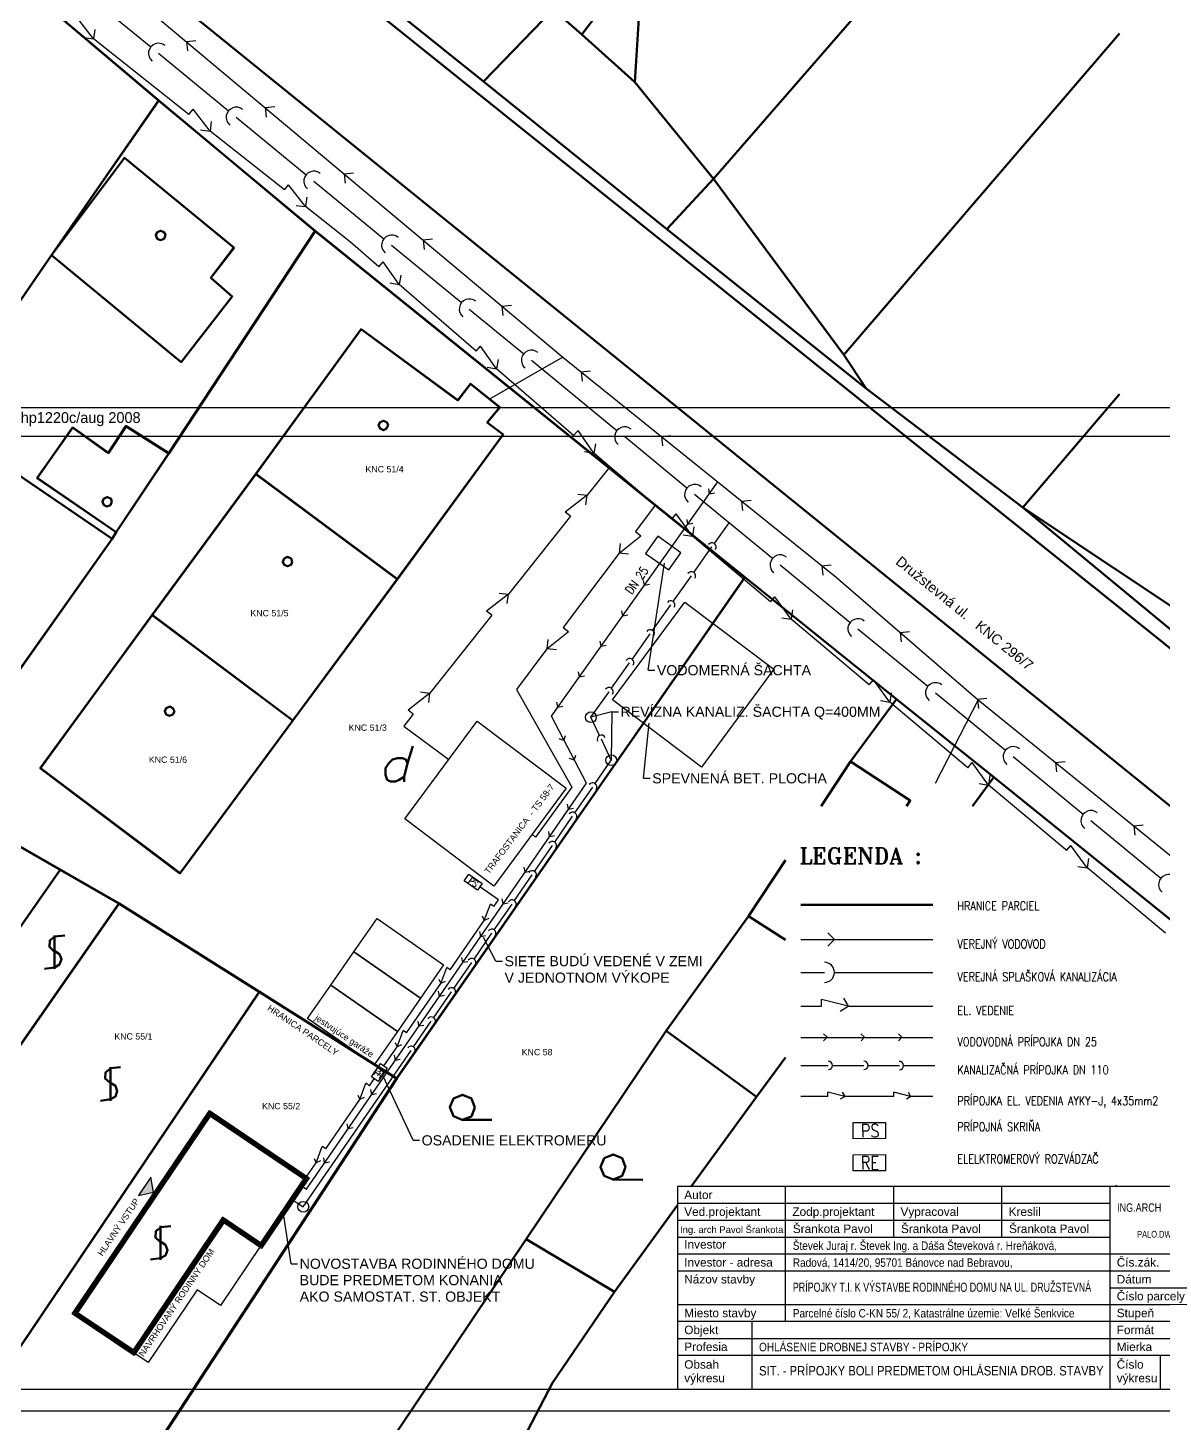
# Model space of a CAD drawing. Header units: millimetres. Extents: x 462666 to 1244237, y 2328025 to 3795663.
# Drawn here: x 612091 to 696087, y 3314679 to 3417949 of the extents above; entities that cross this region are included whole.
import ezdxf
from ezdxf.enums import TextEntityAlignment as Align
from ezdxf.lldxf.tags import DXFTag

# ---------------------------------------------------------------- set-up
doc = ezdxf.new("R2010")
doc.units = ezdxf.units.MM
for name, color, linetype in [('LEGENDA', 3, 'Continuous'), ('MUR-POH', 64, 'Continuous'), ('MUR_POH', 64, 'Continuous'), ('MUR_REZ', 3, 'Continuous'), ('POP', 7, 'Continuous'), ('RAM_100', 160, 'Continuous'), ('ROZPISKA100', 7, 'Continuous'), ('SO10-PRIPOJKA-VODOVOD', 5, 'Continuous'), ('SO11-PRIPOJKA-SPLASK-KANAL', 25, 'Continuous'), ('SO12-PRIPOJKA-PLYN', 11, 'Continuous'), ('SO13-PRIPOJKA-ELEKTRO-NN', 20, 'Continuous'), ('TXT_50_MIESTN', 7, 'Continuous')]:
    doc.layers.add(name, color=color, linetype=linetype)
doc.layers.add('P', color=250, linetype='Continuous', lineweight=100)
doc.styles.add('ARIAL', font='arial.ttf', dxfattribs={"height": 250})
doc.styles.add('ROMANS', font='arial.ttf', dxfattribs={"width": 0.85})
doc.styles.add('ROMANT', font='romant', dxfattribs={"height": 3})
doc.styles.add('TAB', font='SIMPLEX', dxfattribs={"width": 0.8})
tags = doc.linetypes.add('DASHED', pattern=[0.75, 0.5, -0.25]).pattern_tags.tags
tags[6:7] = [DXFTag(74, 4), DXFTag(75, 0), DXFTag(340, '0'), DXFTag(46, 1.0), DXFTag(50, 0.0), DXFTag(44, 0.0), DXFTag(45, 0.0)]
tags[4:5] = [DXFTag(74, 4), DXFTag(75, 0), DXFTag(340, '0'), DXFTag(46, 1.0), DXFTag(50, 0.0), DXFTag(44, 0.0), DXFTag(45, 0.0)]

# ---------------------------------------------------------------- blocks, each defined once
blk = doc.blocks.new('Z_RAM_A_3_hp 1220')
at = {"layer": 'POP', "linetype": 'Continuous'}
blk.add_lwpolyline([(-288.5, -408), (-6.5, -408), (-6.5, -13), (-288.5, -13)], close=True, dxfattribs=at)
at = {"layer": 'RAM_100', "linetype": 'Continuous'}
for p, q in [((-147.5, 0), (-151.4, -5.38)), ((-147.5, -13), (-147.5, 0)), ((-147.5, 0), (-143.6, -5.38))]:
    blk.add_line(p, q, dxfattribs=at)
for points in [[(-297, -420), (0, -420), (0, 0), (-297, 0)], [(-288.5, -13), (-288.5, -408), (-6.5, -408), (-6.5, -13)]]:
    blk.add_lwpolyline(points, close=True, dxfattribs=at)
blk.add_text('rkmk 1:1 A3  hp1220c/aug 2008', height=3.2, rotation=90, dxfattribs=at).set_placement((-292.52, -406.58))

msp = doc.modelspace()

# ---------------------------------------------------------------- hatches: boundary and pattern name
at = {"layer": 'MUR-POH'}
msp.add_hatch(color=252, dxfattribs=at).paths.add_polyline_path([(621384, 3331765.4), (621188.9, 3332883.7), (620274.1, 3331527.4)])

# ---------------------------------------------------------------- linework, layer by layer
at = {"layer": 'MUR-POH', "linetype": 'DASHED', "ltscale": 0.01}
for p, q in [((657990.9, 3370408.7), (659192.3, 3378337.6)), ((655297.1, 3367334.2), (655257.3, 3363748.3)), ((657647.3, 3362406.3), (658058.1, 3366495)), ((646717.4, 3348874.3), (645792.3, 3350630.9)), ((640585.2, 3335609.8), (638337.8, 3340452.3)), ((631557.5, 3326474.3), (630978.5, 3330329.3))]:
    msp.add_line(p, q, dxfattribs=at)
at = {"layer": 'MUR-POH', "linetype": 'DASHED', "ltscale": 0.01, "flags": 128}
for points in [[(657990.9, 3370408.7), (658482.4, 3370408.7)], [(655297.1, 3367334.2), (653748.3, 3366924.3)], [(655297.1, 3367334.2), (655788.6, 3367334.2)], [(657647.3, 3362406.3), (658138.8, 3362406.3)], [(646717.4, 3348874.3), (647208.9, 3348874.3)], [(640585.2, 3335609.8), (641076.7, 3335609.8)], [(631557.5, 3326474.3), (632049, 3326474.3)]]:
    msp.add_lwpolyline(points, dxfattribs=at)
at = {"layer": 'MUR-POH', "color": 252, "flags": 128}
msp.add_lwpolyline([(621188.9, 3332883.7), (620274.1, 3331527.4), (621384, 3331765.4)], close=True, dxfattribs=at)
at = {"layer": 'MUR-POH', "color": 252}
msp.add_lwpolyline([(629332.2, 3327821.1), (626340.5, 3323385.7), (624614.8, 3324549.8), (620983.9, 3319166.8), (619919.3, 3319884.8), (626541.9, 3329703.2)], close=True, dxfattribs=at)
at = {"layer": 'MUR_REZ', "flags": 128}
msp.add_lwpolyline([(658694.3, 3380325.7), (657785, 3379045.8), (659503.7, 3377824.8), (660413, 3379104.7)], close=True, dxfattribs=at)
at = {"layer": 'MUR_REZ'}
for points in [[(632896.9, 3332836), (629372.9, 3327611.6), (626582.6, 3329493.7), (619960, 3319675.3), (615373.7, 3322768.9), (625520.2, 3337811.7)], [(632792.1, 3332815.7), (629352.6, 3327716.3), (626562.3, 3329598.4), (619939.7, 3319780.1), (615478.4, 3322789.2), (625540.5, 3337706.9)], [(632687.4, 3332795.3), (629332.2, 3327821.1), (626541.9, 3329703.2), (619919.3, 3319884.8), (615583.2, 3322809.6), (625560.9, 3337602.2)], [(632582.6, 3332774.9), (629311.9, 3327925.8), (626521.5, 3329807.9), (619899, 3319989.6), (615687.9, 3322829.9), (625581.3, 3337497.4)], [(632477.9, 3332754.6), (629291.5, 3328030.6), (626501.2, 3329912.7), (619878.6, 3320094.3), (615792.7, 3322850.3), (625601.6, 3337392.7)]]:
    msp.add_lwpolyline(points, close=True, dxfattribs=at)
at = {"layer": 'P', "color": 2, "linetype": 'Continuous'}
for p, q in [((621768.5, 3412569.6), (595516.7, 3434799.4)), ((595516.7, 3434799.4), (621768.5, 3412569.6)), ((613846.4, 3401123.8), (621768.5, 3412569.6)), ((621768.5, 3412569.6), (613846.4, 3401123.8)), ((621768.5, 3412569.6), (633336.1, 3402906.2)), ((632626, 3403499.4), (621768.5, 3412569.6)), ((613846.4, 3401123.8), (619249.4, 3408340.2)), ((619249.4, 3408340.2), (613846.4, 3401123.8)), ((619249.4, 3408340.2), (627349, 3401673.9)), ((627349, 3401673.9), (619249.4, 3408340.2)), ((622521, 3386454.8), (633336.1, 3402906.2)), ((633336.1, 3402906.2), (622521, 3386454.8)), ((665146.7, 3377280.9), (633336.1, 3402906.2)), ((633336.1, 3402906.2), (665146.7, 3377280.9)), ((605420.9, 3388920.9), (613846.4, 3401123.8)), ((613846.4, 3401123.8), (605420.9, 3388920.9)), ((623421.9, 3393210.1), (613846.4, 3401123.8)), ((613846.4, 3401123.8), (623421.9, 3393210.1)), ((627349, 3401673.9), (625635.2, 3399440.9)), ((625635.2, 3399440.9), (627349, 3401673.9)), ((625635.2, 3399440.9), (627203.1, 3398063.5)), ((627203.1, 3398063.5), (625635.2, 3399440.9)), ((627203.1, 3398063.5), (623421.9, 3393210.1)), ((623421.9, 3393210.1), (627203.1, 3398063.5)), ((628958.6, 3384925.8), (636747.8, 3395650)), ((636747.8, 3395650), (628958.6, 3384925.8)), ((636747.8, 3395650), (643890.6, 3390358.5)), ((643890.6, 3390358.5), (636747.8, 3395650)), ((643890.6, 3390358.5), (644840.8, 3391613.5)), ((644840.8, 3391613.5), (643890.6, 3390358.5)), ((644840.8, 3391613.5), (647018, 3389844.4)), ((647018, 3389844.4), (644840.8, 3391613.5)), ((647018, 3389844.4), (646068.5, 3388737.5)), ((646068.5, 3388737.5), (647018, 3389844.4)), ((618325.7, 3380121.9), (605420.9, 3388920.9)), ((605420.9, 3388920.9), (618325.7, 3380121.9)), ((612771.9, 3384628.5), (615400, 3388375.9)), ((615400, 3388375.9), (612771.9, 3384628.5)), ((615400, 3388375.9), (618039.6, 3386475.1)), ((618039.6, 3386475.1), (615400, 3388375.9)), ((618039.6, 3386475.1), (619344.9, 3388469.2)), ((619344.9, 3388469.2), (618039.6, 3386475.1)), ((619344.9, 3388469.2), (622521, 3386454.8)), ((622521, 3386454.8), (619344.9, 3388469.2)), ((646068.5, 3388737.5), (647268.2, 3387843.2)), ((647268.2, 3387843.2), (646068.5, 3388737.5)), ((647268.2, 3387843.2), (639405, 3377137.8)), ((639405, 3377137.8), (647268.2, 3387843.2)), ((618624.3, 3380620.5), (622521, 3386454.8)), ((622521, 3386454.8), (618624.3, 3380620.5)), ((618624.3, 3380620.5), (612771.9, 3384628.5)), ((612771.9, 3384628.5), (618624.3, 3380620.5)), ((621281.7, 3374478.9), (628958.6, 3384925.8)), ((628958.6, 3384925.8), (621281.7, 3374478.9)), ((628958.6, 3384925.8), (639405, 3377137.8)), ((639405, 3377137.8), (628958.6, 3384925.8)), ((628958.6, 3384925.8), (639405.1, 3377137.8)), ((639405.1, 3377137.8), (628958.6, 3384925.8)), ((607367, 3364671.2), (618325.7, 3380121.9)), ((618325.7, 3380121.9), (607367, 3364671.2)), ((618325.7, 3380121.9), (618624.3, 3380620.5)), ((618624.3, 3380620.5), (618325.7, 3380121.9)), ((639405, 3377137.8), (631691.1, 3366691.1)), ((631691.1, 3366691.1), (639405, 3377137.8)), ((639367.8, 3340174.7), (665146.7, 3377280.9)), ((665146.7, 3377280.9), (639367.8, 3340174.7)), ((639367.9, 3340174.6), (665146.7, 3377280.9)), ((665146.7, 3377280.9), (639367.9, 3340174.6)), ((612989.7, 3363145.8), (621281.7, 3374478.9)), ((621281.7, 3374478.9), (612989.7, 3363145.8)), ((621281.7, 3374478.9), (631691.1, 3366691.1)), ((631691.1, 3366691.1), (621281.7, 3374478.9)), ((621281.8, 3374478.8), (631691.2, 3366691)), ((631691.2, 3366691), (621281.8, 3374478.8)), ((631691.1, 3366691.1), (623325.1, 3355358.4)), ((623325.1, 3355358.4), (631691.1, 3366691.1)), ((612989.7, 3363145.8), (623325.1, 3355358.4)), ((611389.8, 3357412.2), (618815, 3353137.9)), ((618815, 3353137.9), (611389.8, 3357412.2)), ((614465.3, 3355641.8), (603586.7, 3340048.9)), ((607687.3, 3337188), (618815, 3353137.9)), ((618815, 3353137.9), (607687.3, 3337188)), ((629211.5, 3346591), (618815, 3353137.9)), ((609971.4, 3318066.4), (629211.5, 3346591)), ((629211.5, 3346591), (609971.4, 3318066.4))]:
    msp.add_line(p, q, dxfattribs=at)
at = {"layer": 'P', "color": 252, "linetype": 'Continuous'}
for points in [[(739826.7, 3317582.2), (716863.6, 3335615), (683567.2, 3362478), (676351.2, 3368258.6), (665147.3, 3377294), (633334.7, 3402922.5), (621761.1, 3412573.6), (595517.8, 3434791.9), (586967.4, 3441936.6), (570371.4, 3456745.1), (553831.2, 3471534.7)], [(579625.9, 3471428.4), (585578, 3466062.5), (594348.5, 3458153.8), (612150.6, 3442465.6), (622034.7, 3433807.8), (631121.1, 3425786.2), (645812.6, 3413981.9), (659372.3, 3403057.1), (674119.6, 3391252.6), (685715.4, 3382457.6), (698161.1, 3372170.1)], [(622034.7, 3433807.8), (612150.6, 3442465.6), (594348.5, 3458153.8), (597360.8, 3462012.5), (607009.6, 3454974.9), (617291.2, 3447934.7), (626620.6, 3440154), (635576.8, 3432132.9), (646353.6, 3423341.2), (650952.7, 3419320.8), (653066.6, 3417451), (656997.7, 3413935.8), (662830.8, 3406783.7), (672454.9, 3393753.4), (674119.6, 3391252.6), (659372.3, 3403057.1), (645812.6, 3413981.9), (631121.1, 3425786.2), (622034.7, 3433807.8)], [(646353.6, 3423341.2), (658719.8, 3438905), (661096.3, 3442021.9), (666641.8, 3437364.8), (656976.8, 3426926.6), (657595.2, 3423425.1), (653066.6, 3417451), (650952.7, 3419320.8), (646353.6, 3423341.2)], [(656997.7, 3413935.8), (657595.2, 3423425.1), (656976.8, 3426926.6), (666641.8, 3437364.8), (668268.7, 3439237.9), (680651.9, 3427312.9), (662830.8, 3406783.7), (656997.7, 3413935.8)], [(585385.7, 3374254.1), (578220.4, 3378787.5), (565152.3, 3387086.2), (580605.1, 3410993.7), (595517.8, 3434791.9), (621761.1, 3412573.6), (613841.3, 3401123.1), (605434.6, 3388911.5), (594872.6, 3373098.3), (592551.5, 3369850.9), (585385.7, 3374254.1)], [(662830.8, 3406783.7), (680651.9, 3427312.9), (686486.3, 3434044.7), (690603.5, 3430528.8), (692853.9, 3428582.2)], [(657595.2, 3423425.1), (656997.7, 3413935.8), (653066.6, 3417451), (657595.2, 3423425.1)], [(692853.9, 3417525.3), (672454.9, 3393753.4), (662830.8, 3406783.7)], [(672454.9, 3393753.4), (692853.9, 3417525.3)], [(605434.6, 3388911.5), (613841.3, 3401123.1), (621761.1, 3412573.6), (633334.7, 3402922.5), (622528.2, 3386477.5), (619354, 3388482), (618043, 3386496), (615426.5, 3388367.9), (612787, 3384637.9), (618632.9, 3380612.4), (618333.2, 3380129.7), (605434.6, 3388911.5)], [(613841.3, 3401123.1), (623430.7, 3393211), (627210.2, 3398071.6), (625634, 3399455.3), (627336.8, 3401700.2), (619249.7, 3408340.6), (613841.3, 3401123.1)], [(619249.7, 3408340.6), (627336.8, 3401700.2), (625634, 3399455.3), (627210.2, 3398071.6), (623430.7, 3393211), (613841.3, 3401123.1), (619249.7, 3408340.6)], [(639385.4, 3340196.3), (629231.4, 3346603.2), (618836.1, 3353141.4), (611409.2, 3357415.3), (605116.1, 3361312.4), (607381.9, 3364671.7), (618333.2, 3380129.7), (618632.9, 3380612.4), (622528.2, 3386477.5), (633334.7, 3402922.5), (665147.3, 3377294), (639385.4, 3340196.3)], [(622259.7, 3402595.9), (622167.6, 3402838.2), (621907.4, 3402932.3), (621665.1, 3402840.3), (621552.5, 3402598.8), (621663, 3402337.8), (621904.6, 3402243.7), (622165.5, 3402335.7), (622259.7, 3402595.9)], [(631696.5, 3366693.2), (639426, 3377158), (647268.3, 3387864.4), (646080.8, 3388744), (647016, 3389875.4), (644845.7, 3391615.2), (643891.4, 3390390.8), (636747.8, 3395650), (628961.4, 3384943.4), (621287.7, 3374497), (613014.8, 3363159.6), (623349.2, 3355374.7), (631696.5, 3366693.2)], [(628961.4, 3384943.4), (636747.8, 3395650), (643891.4, 3390390.8), (644845.7, 3391615.2), (647016, 3389875.4), (646080.8, 3388744), (647268.3, 3387864.4), (639426, 3377158), (628961.4, 3384943.4)], [(692853.9, 3390839), (685715.4, 3382457.6), (674119.6, 3391252.6), (672454.9, 3393753.4)], [(706127.9, 3381372.6), (699282.9, 3373412.4), (685715.4, 3382457.6), (692853.9, 3390839)], [(618333.2, 3380129.7), (607381.9, 3364671.7), (594872.6, 3373098.3), (605434.6, 3388911.5), (618333.2, 3380129.7)], [(612787, 3384637.9), (615426.5, 3388367.9), (618043, 3386496), (619354, 3388482), (622528.2, 3386477.5), (618632.9, 3380612.4), (612787, 3384637.9)], [(638747.1, 3388532.3), (638636.4, 3388774.7), (638394.9, 3388868.8), (638152.5, 3388776.7), (638039.9, 3388535.2), (638150.5, 3388292.8), (638392, 3388180.2), (638634.4, 3388290.8), (638747.1, 3388532.3)], [(639426, 3377158), (631696.5, 3366693.2), (621287.7, 3374497), (628961.4, 3384943.4), (639426, 3377158)], [(618307.3, 3382884.3), (618215.2, 3383126.6), (617955.1, 3383220.7), (617712.7, 3383128.7), (617600.1, 3382887.2), (617710.7, 3382626.2), (617952.2, 3382532.1), (618213.2, 3382624.1), (618307.3, 3382884.3)], [(716591.3, 3359866.6), (727546.1, 3349064.1), (729157.5, 3347196.4), (715080.2, 3358979.5), (707420.2, 3365394.7), (698161.1, 3372170.1), (685715.4, 3382457.6), (699282.9, 3373412.4), (709065.2, 3367137.4), (716591.3, 3359866.6)], [(631651.8, 3378437), (631559.8, 3378679.4), (631299.7, 3378792.1), (631057.3, 3378681.4), (630944.6, 3378440), (631055.3, 3378197.6), (631296.8, 3378103.5), (631557.8, 3378195.5), (631651.8, 3378437)], [(668150.9, 3356354.5), (665416.1, 3352204.9), (659313.9, 3343724.8), (648958.3, 3328282.9), (632928.5, 3304377.7), (621236.6, 3312410.1), (639385.4, 3340196.3), (665147.3, 3377294), (676351.2, 3368258.6), (672963.7, 3363657)], [(631696.5, 3366693.2), (623349.2, 3355374.7), (613014.8, 3363159.6), (621287.7, 3374497), (631696.5, 3366693.2)], [(622933.3, 3367362.1), (622822.7, 3367604.5), (622581.2, 3367717.1), (622320.2, 3367606.5), (622226.1, 3367365), (622318.2, 3367122.7), (622578.4, 3367028.5), (622820.7, 3367120.6), (622933.3, 3367362.1)], [(670785.8, 3360352.5), (672963.7, 3363657), (676351.2, 3368258.6), (683567.2, 3362478), (681987.1, 3360352.5)], [(640179.3, 3363530.7), (640575.2, 3364776)], [(639931.7, 3362154.5), (639933.2, 3362526.7), (640179.3, 3363530.7), (640050.1, 3363791.8), (639808.6, 3363904.5), (639436.4, 3363906), (639063.7, 3363795.9), (638802.1, 3363536.4), (638540, 3363165.2), (638537.9, 3362662.7), (638685.3, 3362289.9), (638926.7, 3362158.6), (639298.9, 3362157.1), (639560, 3362286.3), (639933.2, 3362526.7)], [(672963.7, 3363657), (670785.8, 3360352.5)], [(681987.1, 3360352.5), (683567.2, 3362478), (716863.6, 3335615), (703656.2, 3320389.4)], [(607715.3, 3337200.2), (601999.7, 3341225.1), (608778.5, 3351303.1), (607776.5, 3352051.7), (611409.2, 3357415.3), (618836.1, 3353141.4), (607715.3, 3337200.2)], [(659313.9, 3343724.8), (665416.1, 3352204.9), (668150.9, 3356354.5)], [(610000.1, 3318077), (599363.9, 3324876.7), (607715.3, 3337200.2), (618836.1, 3353141.4), (629231.4, 3346603.2), (610000.1, 3318077)], [(669287, 3353029.3), (679052.4, 3353029.3)], [(614080.1, 3350685.7), (613706.7, 3350408.1), (613686.1, 3349924.2), (614019.8, 3349606.5)], [(614051.7, 3348303.6), (614061.9, 3350778.8)], [(614824.9, 3350775.7), (614061.6, 3350704.4)], [(614052.1, 3348396.6), (614425.2, 3348618.4), (614575.7, 3349008.6), (614428.3, 3349381.5), (614075.7, 3349606.2)], [(613325.9, 3348306.6), (614052.1, 3348396.6)], [(639385.4, 3340196.3), (621236.6, 3312410.1), (610488, 3296467.4), (600205.4, 3303265.6), (610000.1, 3318077), (629231.4, 3346603.2), (639385.4, 3340196.3)], [(660156.2, 3330803.7), (655493.3, 3324384.8), (648958.3, 3328282.9), (659313.9, 3343724.8)], [(659313.9, 3343724.8), (665993.8, 3338839.7), (661171.9, 3332201.9)], [(668150.9, 3341741.2), (665993.8, 3338839.7), (659313.9, 3343724.8)], [(618208.8, 3340935), (617835.4, 3340638.8), (617814.9, 3340173.6), (618167.2, 3339855.7)], [(618198.9, 3338534.2), (618209.2, 3341028.1)], [(618953.7, 3341025), (618208.9, 3340953.6)], [(661171.9, 3332201.9), (665993.8, 3338839.7), (668150.9, 3341741.2)], [(618199.4, 3338645.9), (618572.5, 3338849), (618704.3, 3339239.3), (618575.7, 3339630.7), (618204.4, 3339855.6)], [(645164.6, 3338050.8), (644906.7, 3338703.3), (644237.9, 3338985.2), (643585.4, 3338708.7), (643322.1, 3338058.4), (643579.9, 3337387.3), (644230.2, 3337124.1), (644901.3, 3337381.9), (645164.6, 3338050.8)], [(617454.5, 3338537.3), (618199.4, 3338645.9)], [(644230.2, 3337124.1), (646426.3, 3337115.1)], [(656313.1, 3333612.6), (656073.9, 3334283.6), (655405, 3334565.5), (654733.9, 3334289.1), (654470.6, 3333620.2), (654728.5, 3332986.4), (655397.4, 3332704.4), (656068.5, 3332980.9), (656313.1, 3333612.6)], [(655397.4, 3332704.4), (657593.4, 3332695.4)], [(692665.1, 3332277.4), (692609.8, 3332201.9)], [(660016.9, 3299319.5), (653289.9, 3304535.7), (646572.3, 3309309.3), (650905.9, 3317666.5), (655493.3, 3324384.8), (660156.2, 3330803.7)], [(621919.8, 3329157.4), (621546.4, 3328879.8), (621525.9, 3328414.6), (621878.2, 3328096.7)], [(621891.3, 3326775.3), (621901.6, 3329269.1)], [(622664.7, 3329266), (621901.2, 3329176.1)], [(621891.8, 3326887), (622264.9, 3327090.1), (622415.4, 3327480.4), (622268.1, 3327871.8), (621915.4, 3328096.6)], [(655493.3, 3324384.8), (650905.9, 3317666.5), (646572.3, 3309309.3), (642537.5, 3301211.4), (641223.9, 3298592.7), (632928.5, 3304377.7), (648958.3, 3328282.9), (655493.3, 3324384.8)], [(621165.5, 3326778.3), (621891.8, 3326887)]]:
    msp.add_lwpolyline(points, dxfattribs=at)
at = {"layer": 'P', "color": 1, "linetype": 'Continuous'}
for points in [[(565183.8, 3471487.9), (590616.7, 3446797.7), (619755.1, 3422576.1), (719142.4, 3342119.6), (782139.1, 3291888.8), (800382.1, 3279325.4), (822801.4, 3264027.7)], [(822843.5, 3274226.5), (807588.6, 3284804.7), (783800.9, 3302248.4), (762131.4, 3318827.2), (728837, 3346192.7), (673558.2, 3390510.5), (630670.9, 3424913.3), (593782.4, 3456276.4), (577783.4, 3471436)], [(645812.6, 3413981.9), (650952.7, 3419320.8)], [(659372.3, 3403057.1), (662830.8, 3406783.7)], [(677100.8, 3360352.5), (677381.2, 3360772.6), (672963.7, 3363657)], [(665416.1, 3352204.9), (668150.9, 3350440.6)]]:
    msp.add_lwpolyline(points, dxfattribs=at)
at = {"layer": 'P', "color": 2, "linetype": 'Continuous', "flags": 128}
msp.add_lwpolyline([(639367.8, 3340174.7), (621186.6, 3312386.1), (610447.9, 3296452.9), (600163.6, 3303240.1), (609971.4, 3318066.4), (629211.5, 3346591), (639367.8, 3340174.7)], dxfattribs=at)
at = {"layer": 'ROZPISKA100', "color": 2}
for p, q in [((660156.2, 3332201.9), (660156.2, 3317201.9)), ((703656.2, 3332201.9), (660156.2, 3332201.9)), ((692156.2, 3332201.9), (692156.2, 3317201.9)), ((660156.2, 3327201.9), (703656.2, 3327201.9)), ((703656.2, 3322201.9), (660156.2, 3322201.9)), ((660156.2, 3317201.9), (703656.2, 3317201.9))]:
    msp.add_line(p, q, dxfattribs=at)
at = {"layer": 'ROZPISKA100'}
for p, q in [((668156.2, 3322201.9), (668156.2, 3332201.9)), ((676156.2, 3328451.9), (676156.2, 3332201.9)), ((684156.2, 3328451.9), (684156.2, 3332201.9)), ((660156.2, 3330951.9), (692156.2, 3330951.9)), ((660156.2, 3329701.9), (692156.2, 3329701.9)), ((660156.2, 3328451.9), (692156.2, 3328451.9)), ((660156.2, 3325951.9), (703656.2, 3325951.9)), ((692156.2, 3324701.9), (703656.2, 3324701.9)), ((660156.2, 3323451.9), (703656.2, 3323451.9)), ((665656.2, 3322201.9), (665656.2, 3317212.8)), ((660156.2, 3320951.9), (703656.2, 3320951.9)), ((660156.2, 3319701.9), (703656.2, 3319701.9)), ((695906.2, 3317201.9), (695906.2, 3319701.9))]:
    msp.add_line(p, q, dxfattribs=at)
at = {"layer": 'SO10-PRIPOJKA-VODOVOD'}
for p, q in [((623815.6, 3416942.8), (624513.7, 3417016.1)), ((623815.6, 3416942.8), (623888.8, 3416244.6)), ((629654, 3412047.1), (630352.1, 3412120.4)), ((629654, 3412047.1), (629727.2, 3411348.9)), ((635492.4, 3407151.3), (636190.6, 3407224.6)), ((635492.4, 3407151.3), (635565.7, 3406453.2)), ((641330.8, 3402255.6), (642029, 3402328.9)), ((641330.8, 3402255.6), (641404.1, 3401557.5)), ((647169.2, 3397359.9), (647867.4, 3397433.2)), ((647169.2, 3397359.9), (647242.5, 3396661.7)), ((653029.5, 3392490.3), (653727.7, 3392563.5)), ((653029.5, 3392490.3), (653102.8, 3391792.1)), ((658963.4, 3387708.4), (659661.6, 3387781.7)), ((658963.4, 3387708.4), (659036.7, 3387010.3)), ((664897.4, 3382926.6), (665595.5, 3382999.9)), ((664897.4, 3382926.6), (664970.6, 3382228.4)), ((670831.3, 3378144.8), (671529.5, 3378218.1)), ((670831.3, 3378144.8), (670904.6, 3377446.6)), ((676631.7, 3373197.2), (677329.8, 3373270.5)), ((676631.7, 3373197.2), (676704.9, 3372499)), ((682347.4, 3368258.8), (683045.6, 3368332)), ((682347.4, 3368258.8), (682420.7, 3367560.6)), ((688133.1, 3363572.3), (688831.3, 3363645.5)), ((688133.1, 3363572.3), (688206.4, 3362874.1)), ((693918.8, 3358885.7), (694616.9, 3358959)), ((693918.8, 3358885.7), (693992, 3358187.6)), ((669287, 3350469.6), (679052.4, 3350469.6)), ((671768.9, 3350469.6), (671272.5, 3350966)), ((671768.9, 3350469.6), (671272.5, 3349973.3))]:
    msp.add_line(p, q, dxfattribs=at)
at = {"layer": 'SO10-PRIPOJKA-VODOVOD', "color": 3}
for p, q in [((662529, 3383470.2), (662462.9, 3383830)), ((662529, 3383470.2), (662888.8, 3383536.3)), ((660925.5, 3381213), (660859.3, 3381572.8)), ((660925.5, 3381213), (661285.3, 3381279.2)), ((657718.4, 3376698.7), (657652.3, 3377058.5)), ((657718.4, 3376698.7), (658078.2, 3376764.9)), ((656114.9, 3374441.6), (656048.8, 3374801.4)), ((656114.9, 3374441.6), (656474.7, 3374507.7)), ((654511.4, 3372184.4), (654445.2, 3372544.2)), ((654511.4, 3372184.4), (654871.2, 3372250.6)), ((652907.8, 3369927.3), (652841.7, 3370287.1)), ((652907.8, 3369927.3), (653267.7, 3369993.4)), ((651304.3, 3367670.1), (651238.2, 3368029.9)), ((651304.3, 3367670.1), (651664.1, 3367736.3)), ((651756.6, 3365214.1), (651407.5, 3365323.6)), ((651756.6, 3365214.1), (651866.1, 3365563.1)), ((652516.7, 3363758.7), (652167.7, 3363868.3)), ((652516.7, 3363758.7), (652626.3, 3364107.8)), ((652095.2, 3360130.5), (652029.1, 3360490.3)), ((652095.2, 3360130.5), (652455, 3360196.6)), ((650696.7, 3358102.1), (650630.6, 3358461.9)), ((650696.7, 3358102.1), (651056.5, 3358168.3)), ((648880.4, 3355467.8), (648814.2, 3355827.6)), ((648880.4, 3355467.8), (649240.2, 3355534)), ((647259.4, 3353116.9), (647193.3, 3353476.7)), ((647259.4, 3353116.9), (647619.2, 3353183)), ((645598.8, 3350708.4), (645532.6, 3351068.2)), ((645598.8, 3350708.4), (645958.6, 3350774.5)), ((644273.2, 3348785.8), (644207.1, 3349145.6)), ((644273.2, 3348785.8), (644633, 3348852)), ((642546.2, 3346281.1), (642480.1, 3346640.9)), ((642546.2, 3346281.1), (642906, 3346347.3)), ((641023.8, 3344073.2), (640957.7, 3344433)), ((641023.8, 3344073.2), (641383.6, 3344139.3)), ((669287, 3343229.3), (679052.4, 3343229.3)), ((671224.8, 3343236.6), (670962.5, 3343491.6)), ((671224.8, 3343236.6), (670969.8, 3342974.3)), ((673993.6, 3343236.6), (673731.3, 3343491.6)), ((673993.6, 3343236.6), (673738.5, 3342974.3)), ((676762.3, 3343236.6), (676500, 3343491.6)), ((676762.3, 3343236.6), (676507.3, 3342974.3)), ((639278.8, 3341542.3), (639212.7, 3341902.1)), ((639278.8, 3341542.3), (639638.6, 3341608.4)), ((637533.8, 3339011.4), (637467.6, 3339371.2)), ((637533.8, 3339011.4), (637893.6, 3339077.5)), ((635788.7, 3336480.5), (635722.6, 3336840.3)), ((635788.7, 3336480.5), (636148.5, 3336546.6)), ((634043.7, 3333949.6), (633977.6, 3334309.4)), ((634043.7, 3333949.6), (634403.5, 3334015.7))]:
    msp.add_line(p, q, dxfattribs=at)
at = {"layer": 'SO10-PRIPOJKA-VODOVOD'}
for points in [[(603220.9, 3433932.1), (611696, 3427105.5), (651670.8, 3393585.2), (671888.6, 3377292.7), (682403.1, 3368213.7), (728577.1, 3330811.7)], [(651670.8, 3393585.2), (646234.5, 3390481)], [(682403.1, 3368213.7), (679226.8, 3362030.8)]]:
    msp.add_lwpolyline(points, dxfattribs=at)
at = {"layer": 'SO10-PRIPOJKA-VODOVOD', "color": 3}
for points in [[(653417.1, 3362047.7), (650825.7, 3366996.4), (663145.6, 3384338.2)], [(632450, 3332173.5), (632702.4, 3332004.2), (653417.1, 3362047.7)]]:
    msp.add_lwpolyline(points, dxfattribs=at)
at = {"layer": 'SO11-PRIPOJKA-SPLASK-KANAL'}
for p, q in [((669287, 3348040.5), (671024.4, 3348040.5)), ((671768.9, 3348040.5), (679052.4, 3348040.5))]:
    msp.add_line(p, q, dxfattribs=at)
at = {"layer": 'SO11-PRIPOJKA-SPLASK-KANAL', "color": 3}
for p, q in [((669287, 3341150.6), (671024.4, 3341150.6)), ((677173.4, 3341146), (678910.8, 3341146))]:
    msp.add_line(p, q, dxfattribs=at)
at = {"layer": 'SO11-PRIPOJKA-SPLASK-KANAL', "flags": 128}
for points in [[(616007.2, 3420801.2), (621181, 3416542.2)], [(621755.9, 3416069), (626929.7, 3411810.1)], [(627504.6, 3411336.9), (632678.4, 3407077.9)], [(633253.3, 3406604.7), (638427.1, 3402345.8)], [(639002, 3401872.6), (644175.8, 3397613.6)], [(644750.7, 3397140.4), (648774.8, 3393827.9)], [(649349.6, 3393354.7), (655673.2, 3388149.4)], [(660847, 3383890.4), (656248.1, 3387676.1)], [(667174.1, 3378671.5), (661416.7, 3383410.9)], [(667754.1, 3378204.7), (672928, 3373945.7)], [(673502.8, 3373472.5), (678676.7, 3369213.6)], [(679251.5, 3368740.4), (684425.4, 3364481.5)], [(685000.2, 3364008.2), (690174, 3359749.3)], [(690748.9, 3359276.1), (695922.7, 3355017.2)]]:
    msp.add_lwpolyline(points, dxfattribs=at)
at = {"layer": 'SO11-PRIPOJKA-SPLASK-KANAL', "color": 3, "flags": 128}
for points in [[(662883.1, 3379782.6), (663973.2, 3381317)], [(661360.6, 3377639.5), (662704.2, 3379530.8)], [(659838.2, 3375496.5), (661181.8, 3377387.8)], [(658315.7, 3373353.4), (659659.3, 3375244.7)], [(656793.2, 3371210.4), (658136.8, 3373101.6)], [(655270.8, 3369067.3), (656614.4, 3370958.6)], [(654388.1, 3365577.6), (653748.3, 3366924.3), (655091.9, 3368815.5)], [(654062.9, 3362016), (655257.3, 3363748.3), (654521.1, 3365297.8)], [(652569.6, 3359850.1), (653886.4, 3361760)], [(651076.2, 3357684.3), (652393.1, 3359594.2)], [(649582.9, 3355518.5), (650899.8, 3357428.3)], [(648089.6, 3353352.6), (649406.4, 3355262.5)], [(646596.3, 3351186.8), (647913.1, 3353096.7)], [(645103, 3349021), (646419.8, 3350930.9)], [(643609.6, 3346855.2), (644926.5, 3348765)], [(642116.3, 3344689.3), (643433.1, 3346599.2)], [(640623, 3342523.5), (641939.8, 3344433.4)], [(631572.2, 3331276.9), (632465.6, 3330692.4), (640446.5, 3342267.5)], [(669287, 3341150.6), (671315.6, 3341150.6)], [(671624.5, 3341150.6), (673944.4, 3341150.6)], [(674253.3, 3341150.6), (676573.2, 3341150.6)], [(676882.1, 3341146), (679202.1, 3341146)]]:
    msp.add_lwpolyline(points, dxfattribs=at)
at = {"layer": 'SO11-PRIPOJKA-SPLASK-KANAL', "color": 3}
for centre in [(653748.3, 3366924.3), (655257.3, 3363748.3), (632465.6, 3330692.4)]:
    msp.add_circle(centre, 400, dxfattribs=at)
at = {"layer": 'SO11-PRIPOJKA-SPLASK-KANAL'}
for centre, start, end in [((621755.9, 3416069), 50.539848, 230.539848), ((627504.6, 3411336.9), 50.539848, 230.539848), ((633253.3, 3406604.7), 50.539848, 230.539848), ((639002, 3401872.6), 50.539848, 230.539848), ((644750.7, 3397140.4), 50.539848, 230.539848), ((649349.6, 3393354.7), 50.539848, 230.539848), ((656248.1, 3387676.1), 50.539848, 230.539848), ((661421.9, 3383417.2), 50.539848, 230.539848), ((667754.1, 3378204.7), 50.539848, 230.539848), ((673502.8, 3373472.5), 50.539848, 230.539848), ((679251.5, 3368740.4), 50.539848, 230.539848), ((685000.2, 3364008.2), 50.539848, 230.539848), ((690748.9, 3359276.1), 50.539848, 230.539848), ((696497.6, 3354544), 50.539848, 230.539848), ((671024.4, 3348040.5), 270, 90)]:
    msp.add_arc(centre, 744.6, start, end, dxfattribs=at)
at = {"layer": 'SO11-PRIPOJKA-SPLASK-KANAL', "color": 3}
for centre, start, end in [((662707.2, 3379527.5), 325.414086, 145.414086), ((661183.1, 3377388.2), 325.414086, 145.414086), ((659660.6, 3375245.1), 325.414086, 145.414086), ((658138.1, 3373102.1), 325.414086, 145.414086), ((656615.7, 3370959), 325.414086, 145.414086), ((655093.2, 3368816), 325.414086, 145.414086), ((654521.1, 3365297.8), 25.414086, 205.414086), ((653887, 3361760.9), 325.414086, 145.414086), ((652393.7, 3359595.1), 325.414086, 145.414086), ((650900.4, 3357429.2), 325.414086, 145.414086), ((649407.1, 3355263.4), 325.414086, 145.414086), ((647913.7, 3353097.6), 325.414086, 145.414086), ((646420.4, 3350931.8), 325.414086, 145.414086), ((644927.1, 3348765.9), 325.414086, 145.414086), ((643433.8, 3346600.1), 325.414086, 145.414086), ((641940.4, 3344434.3), 325.414086, 145.414086), ((640447.1, 3342268.4), 325.414086, 145.414086), ((671316.8, 3341149.8), 270.80478, 90.80478), ((673945.6, 3341149.8), 270.80478, 90.80478), ((676572.3, 3341146.2), 270.80478, 90.80478)]:
    msp.add_arc(centre, 309.8, start, end, dxfattribs=at)
at = {"layer": 'SO13-PRIPOJKA-ELEKTRO-NN'}
for p, q in [((616942.9, 3417143.1), (615694.3, 3418764.7)), ((616246.8, 3417233.5), (616942.9, 3417143.1)), ((617033.4, 3417839.2), (616942.9, 3417143.1)), ((624008.6, 3411549.1), (624316.7, 3411938.3)), ((625565.3, 3410316.6), (624316.7, 3411938.3)), ((624869.2, 3410407.1), (625565.3, 3410316.6)), ((625655.8, 3411012.7), (625565.3, 3410316.6)), ((631074.2, 3405955.1), (631382.4, 3406344.3)), ((632631, 3404722.6), (631382.4, 3406344.3)), ((632721.4, 3405418.7), (632631, 3404722.6)), ((631934.8, 3404813.1), (632631, 3404722.6)), ((638058.6, 3400267.3), (638383.8, 3400642.4)), ((639558.9, 3398966.7), (638383.8, 3400642.4)), ((639680.3, 3399658.1), (639558.9, 3398966.7)), ((638867.5, 3399088.1), (639558.9, 3398966.7)), ((645265.7, 3394019.4), (645590.9, 3394394.5)), ((646766, 3392718.8), (645590.9, 3394394.5)), ((646074.6, 3392840.2), (646766, 3392718.8)), ((646887.4, 3393410.3), (646766, 3392718.8)), ((652472.8, 3387771.6), (652798, 3388146.7)), ((653973.1, 3386471), (652798, 3388146.7)), ((653281.7, 3386592.4), (653973.1, 3386471)), ((654094.5, 3387162.4), (653973.1, 3386471)), ((653465.3, 3383354.5), (651842.2, 3382107.8)), ((652769.3, 3383445.8), (653465.3, 3383354.5)), ((653374.1, 3382658.5), (653465.3, 3383354.5)), ((652231.1, 3381799.2), (651842.2, 3382107.8)), ((659739.2, 3381594.3), (660058.6, 3381974.3)), ((661259.3, 3380316.8), (660058.6, 3381974.3)), ((655842.1, 3379077.3), (657433.5, 3380364.3)), ((657037, 3380663), (657433.5, 3380364.3)), ((660566, 3380427.6), (661259.3, 3380316.8)), ((661370, 3381010), (661259.3, 3380316.8)), ((655915.9, 3379775.4), (655842.1, 3379077.3)), ((656540.2, 3379003.4), (655842.1, 3379077.3)), ((647652.6, 3376029.8), (646029.5, 3374783)), ((646956.5, 3376121), (647652.6, 3376029.8)), ((647561.3, 3375333.7), (647652.6, 3376029.8)), ((655340.5, 3368203.8), (660686.9, 3375444.3)), ((660686.9, 3375444.3), (667275.4, 3370480)), ((667040.2, 3375458.5), (667359.5, 3375838.5)), ((668560.2, 3374181.1), (667359.5, 3375838.5)), ((668671, 3374874.3), (668560.2, 3374181.1)), ((646418.3, 3374474.4), (646029.5, 3374783)), ((667867, 3374291.9), (668560.2, 3374181.1)), ((650497.3, 3371984.7), (652088.7, 3373271.7)), ((651692.3, 3373570.4), (652088.7, 3373271.7)), ((650571.1, 3372682.8), (650497.3, 3371984.7)), ((651195.4, 3371910.9), (650497.3, 3371984.7)), ((667275.4, 3370480), (661929.9, 3363238.9)), ((641839.8, 3368705), (640216.7, 3367458.2)), ((641143.7, 3368796.3), (641839.8, 3368705)), ((641748.5, 3368008.9), (641839.8, 3368705)), ((674341.1, 3369322.8), (674660.5, 3369702.8)), ((675861.1, 3368045.3), (674660.5, 3369702.8)), ((675971.9, 3368738.5), (675861.1, 3368045.3)), ((661929.9, 3363238.9), (655340.5, 3368203.8)), ((675167.9, 3368156.1), (675861.1, 3368045.3)), ((639980.5, 3359399), (645326.8, 3366639.5)), ((640605.5, 3367149.7), (640216.7, 3367458.2)), ((645326.8, 3366639.5), (651915.4, 3361675.1)), ((681642, 3363187), (681961.4, 3363567)), ((683162.1, 3361909.6), (681961.4, 3363567)), ((683272.9, 3362602.8), (683162.1, 3361909.6)), ((651915.4, 3361675.1), (646569.9, 3354434.1)), ((682468.9, 3362020.4), (683162.1, 3361909.6)), ((646569.9, 3354434.1), (639980.5, 3359399)), ((688943, 3357051.3), (689262.4, 3357431.3)), ((690463, 3355773.8), (689262.4, 3357431.3)), ((690573.8, 3356467), (690463, 3355773.8)), ((689769.8, 3355884.6), (690463, 3355773.8)), ((672792.6, 3345541.2), (670807, 3346037.6)), ((670807, 3345541.2), (670807, 3346037.6)), ((672431.4, 3346143.2), (672792.6, 3345541.2)), ((669287, 3345541.2), (670807, 3345541.2)), ((672190.6, 3345180), (672792.6, 3345541.2)), ((672792.6, 3345541.2), (679052.4, 3345541.2))]:
    msp.add_line(p, q, dxfattribs=at)
at = {"layer": 'SO13-PRIPOJKA-ELEKTRO-NN', "color": 3}
for p, q in [((645714.8, 3352214.4), (645862.2, 3351890.1)), ((645862.2, 3351890.1), (646312.1, 3353090.2)), ((646568.1, 3352913.8), (646312.1, 3353090.2)), ((646186.5, 3352037.5), (645862.2, 3351890.1)), ((642635.4, 3347210.1), (643085.3, 3348410.2)), ((643341.2, 3348233.8), (643085.3, 3348410.2)), ((642488, 3347534.4), (642635.4, 3347210.1)), ((642959.7, 3347357.5), (642635.4, 3347210.1)), ((639408.6, 3342530), (639858.5, 3343730.2)), ((640114.4, 3343553.7), (639858.5, 3343730.2)), ((639261.1, 3342854.3), (639408.6, 3342530)), ((639732.8, 3342677.5), (639408.6, 3342530)), ((636649.3, 3338628.9), (637099.2, 3339829.1)), ((637355.1, 3339652.6), (637099.2, 3339829.1)), ((636501.8, 3338953.2), (636649.3, 3338628.9)), ((636973.6, 3338776.4), (636649.3, 3338628.9)), ((672534.2, 3338861.6), (671290.8, 3339172.4)), ((671290.8, 3338861.6), (671290.8, 3339172.4)), ((672228.8, 3338678.3), (672534.2, 3338861.6)), ((672351, 3339167.1), (672534.2, 3338861.6)), ((676160.3, 3338861.6), (676160.3, 3339172.4)), ((677403.7, 3338861.6), (676160.3, 3339172.4)), ((677098.2, 3338678.3), (677403.7, 3338861.6)), ((677220.4, 3339167.1), (677403.7, 3338861.6)), ((633422.4, 3333948.9), (633872.3, 3335149)), ((634128.3, 3334972.6), (633872.3, 3335149)), ((633275, 3334273.2), (633422.4, 3333948.9)), ((633746.7, 3334096.3), (633422.4, 3333948.9))]:
    msp.add_line(p, q, dxfattribs=at)
at = {"layer": 'SO13-PRIPOJKA-ELEKTRO-NN', "flags": 128}
for points in [[(624008.6, 3411549.1), (616942.9, 3417143.1)], [(631074.2, 3405955.1), (625565.3, 3410316.6)], [(638058.6, 3400267.3), (635955.3, 3402090.6), (632631, 3404722.6)], [(645265.7, 3394019.4), (639558.9, 3398966.7)], [(652472.8, 3387771.6), (646766, 3392718.8)], [(659739.2, 3381594.3), (655137.5, 3385461.6), (653973.1, 3386471)], [(655137.5, 3385461.6), (653465.3, 3383354.5)], [(658514.4, 3382623.6), (657037, 3380663)], [(652231.1, 3381799.2), (647652.6, 3376029.8)], [(667040.2, 3375458.5), (661259.3, 3380316.8)], [(655842.1, 3379077.3), (651692.3, 3373570.4)], [(646418.3, 3374474.4), (641839.8, 3368705)], [(674341.1, 3369322.8), (668560.2, 3374181.1)], [(650497.3, 3371984.7), (648239, 3368987.9), (652347.4, 3361745.4), (649645.8, 3358061.1), (649394.3, 3358260)], [(681642, 3363187), (675861.1, 3368045.3)], [(640605.5, 3367149.7), (639905.8, 3366267.9), (643236.5, 3363808.5)], [(688957.3, 3357068.3), (688862.1, 3357148.2), (683153.6, 3361921.3)], [(645353.2, 3354137), (644367.6, 3354821.7), (644710, 3355314.4), (645695.5, 3354629.8), (645353.2, 3354137)], [(696261.6, 3350936.6), (690406.7, 3355851.6)], [(641137.3, 3346132.1), (636209.8, 3349555.4), (637921.4, 3352019.2), (642849, 3348595.9), (641137.3, 3346132.1)], [(639425.7, 3343668.3), (634498.1, 3347091.7), (636209.8, 3349555.4), (641137.3, 3346132.1), (639425.7, 3343668.3)], [(637714, 3341204.6), (632786.4, 3344627.9), (634498.1, 3347091.7), (639425.7, 3343668.3), (637714, 3341204.6)], [(637502.7, 3340301.9), (638187.4, 3341287.4), (638680.1, 3340945), (637995.4, 3339959.5), (637502.7, 3340301.9)], [(675551.7, 3335734.5), (673151.7, 3335725.7), (673147.3, 3336925.7), (675547.2, 3336934.5), (675551.7, 3335734.5)], [(675551.7, 3333354.9), (673151.7, 3333346), (673147.3, 3334546), (675547.2, 3334554.9), (675551.7, 3333354.9)]]:
    msp.add_lwpolyline(points, dxfattribs=at)
at = {"layer": 'SO13-PRIPOJKA-ELEKTRO-NN', "color": 3, "flags": 128}
for points in [[(646918.5, 3353422.1), (645524.3, 3354383.4)], [(646568.1, 3352913.8), (646918.5, 3353422.1)], [(643341.2, 3348233.8), (645862.2, 3351890.1)], [(640114.4, 3343553.7), (642635.4, 3347210.1)], [(638433.7, 3341116.2), (639408.6, 3342530)], [(637355.1, 3339652.6), (637705.6, 3340160.9)], [(671290.8, 3338861.6), (669287, 3338861.6)], [(676160.3, 3338861.6), (672534.2, 3338861.6)], [(679052.4, 3338861.6), (677403.7, 3338861.6)], [(634128.3, 3334972.6), (636649.3, 3338628.9)], [(632731.9, 3332947.3), (633422.4, 3333948.9)]]:
    msp.add_lwpolyline(points, dxfattribs=at)

# ---------------------------------------------------------------- block references
at = {"layer": 'MUR_POH', "ltscale": 0.3, "xscale": 250, "yscale": 250, "zscale": 250, "rotation": 270.0000000000635}
msp.add_blockref('Z_RAM_A_3_hp 1220', (706906.2, 3315576.9), dxfattribs=at)

# ---------------------------------------------------------------- texts
at = {"layer": 'LEGENDA', "color": 2, "style": 'ROMANT'}
msp.add_text('LEGENDA :', height=1200, dxfattribs=at).set_placement((669189.9, 3356070.9))
at = {"layer": 'P', "color": 252, "linetype": 'Continuous', "style": 'TAB', "width": 0.8}
msp.add_text('HRANICE PARCIEL', height=650, dxfattribs=at).set_placement((680870.4, 3352637.6))
at = {"layer": 'ROZPISKA100'}
for s, height, style, p in [('Autor', 625, 'ARIAL', (660656.2, 3331264.4)), ('Ved.projektant', 625, 'ARIAL', (660656.2, 3330014.4)), ('Zodp.projektant', 625, 'ARIAL', (668656.2, 3330014.4)), ('Vypracoval', 625, 'ARIAL', (676656.2, 3330014.4)), ('Kreslil', 625, 'ARIAL', (684656.2, 3330014.4)), ('Šrankota Pavol', 625, 'ROMANS', (668688.6, 3328748.2)), ('Šrankota Pavol', 625, 'ROMANS', (676688.6, 3328748.2)), ('Šrankota Pavol', 625, 'ROMANS', (684688.6, 3328748.2)), ('Ing. arch Pavol Šrankota ', 500, 'ROMANS', (660343.7, 3328748.2)), ('Investor', 625, 'ARIAL', (660656.2, 3327596.1)), ('Investor - adresa', 625, 'ARIAL', (660656.2, 3326264.4)), ('Čís.zák.', 625, 'ARIAL', (692656.2, 3326264.4)), ('Názov stavby', 625, 'ARIAL', (660656.2, 3325014.4)), ('Dátum', 625, 'ARIAL', (692656.2, 3325014.4)), ('Číslo parcely', 625, 'ARIAL', (692656.2, 3323764.4)), ('Miesto stavby', 625, 'ARIAL', (660656.2, 3322514.4)), ('Stupeň', 625, 'ARIAL', (692656.2, 3322514.4)), ('Objekt', 625, 'ARIAL', (660656.2, 3321264.4)), ('Formát', 625, 'ARIAL', (692656.2, 3321264.4)), ('Profesia', 625, 'ARIAL', (660656.2, 3320014.4)), ('Mierka', 625, 'ARIAL', (692656.2, 3320014.4)), ('Obsah', 625, 'ARIAL', (660656.2, 3318705.9)), ('Číslo', 625, 'ARIAL', (692656.2, 3318705.9)), ('výkresu', 625, 'ARIAL', (660656.2, 3317699.6)), ('výkresu', 625, 'ARIAL', (692656.2, 3317699.6))]:
    msp.add_text(s, height=height, dxfattribs=dict(at, style=style)).set_placement(p)
at = {"layer": 'ROZPISKA100', "style": 'ROMANS'}
for s, height, width, p in [('Števek Juraj r. Števek Ing. a Dáša Števeková r. Hreňáková, ', 625, 0.85, (668688.6, 3327498.2)), ('Radová, 1414/20, 95701 Bánovce nad Bebravou,', 625, 0.85, (668688.6, 3326248.2)), ('PRÍPOJKY T.I. K VÝSTAVBE RODINNÉHO DOMU NA UL. DRUŽSTEVNÁ', 675, 0.7, (668688.6, 3324399)), ('Parcelné číslo C-KN 55/ 2, Katastrálne územie:^JVeľké Šenkvice', 625, 0.85, (668688.6, 3322498.2)), ('OHLÁSENIE DROBNEJ STAVBY - PRÍPOJKY', 625, 0.85, (666188.6, 3319998.2)), ('SIT. - PRÍPOJKY BOLI PREDMETOM OHLÁSENIA DROB. STAVBY', 700, 0.85, (666188.6, 3318205.6))]:
    msp.add_text(s, height=height, dxfattribs=dict(at, width=width)).set_placement(p)
at = {"layer": 'ROZPISKA100', "width": 0.8}
msp.add_attdef('ING.ARCH', (692682.8, 3330320.4), 'KRESLIL', height=625, dxfattribs=at)
msp.add_attdef('PALO.DWG@GMAIL.COM', text='KRESLIL', height=500, dxfattribs=at).set_placement((697515, 3328658.7), align=Align.MIDDLE_CENTER)
at = {"layer": 'SO10-PRIPOJKA-VODOVOD', "color": 3, "style": 'TAB', "width": 0.8}
msp.add_text('DN 25', height=650, rotation=54.609305, dxfattribs=at).set_placement((656769.1, 3375975))
at = {"layer": 'SO10-PRIPOJKA-VODOVOD', "style": 'TAB', "width": 0.8}
msp.add_text('VEREJNÝ VODOVOD', height=650, dxfattribs=at).set_placement((680870.4, 3349817.2))
at = {"layer": 'SO10-PRIPOJKA-VODOVOD', "color": 3, "style": 'TAB', "width": 0.8}
msp.add_text('VODOVODNÁ PRÍPOJKA DN 25', height=650, dxfattribs=at).set_placement((680870.4, 3342576.9))
at = {"layer": 'SO11-PRIPOJKA-SPLASK-KANAL', "style": 'TAB', "width": 0.8}
msp.add_text('VEREJNÁ SPLAŠKOVÁ KANALIZÁCIA', height=650, dxfattribs=at).set_placement((680870.4, 3347388.1))
at = {"layer": 'SO11-PRIPOJKA-SPLASK-KANAL', "color": 3, "style": 'TAB', "width": 0.8}
msp.add_text('KANALIZAČNÁ PRÍPOJKA DN 110', height=650, dxfattribs=at).set_placement((680870.4, 3340498.1))
at = {"layer": 'SO12-PRIPOJKA-PLYN', "style": 'ARIAL'}
for s, p in [('VODOMERNÁ ŠACHTA', (658630.5, 3370032.5)), ('REVÍZNA KANALIZ. ŠACHTA Q=400MM', (655936.7, 3366958)), ('SPEVNENÁ BET. PLOCHA', (658286.9, 3362030.1)), ('SIETE BUDÚ VEDENÉ V ZEMI', (647357.1, 3348498.1)), ('V JEDNOTNOM VÝKOPE', (647357.1, 3347278)), ('OSADENIE ELEKTROMERU', (641224.9, 3335233.5)), ('NOVOSTAVBA RODINNÉHO DOMU', (632197.2, 3326098.1)), ('BUDE PREDMETOM KONANIA', (632197.2, 3324887)), ('AKO SAMOSTAT. ST. OBJEKT', (632197.2, 3323666.9))]:
    msp.add_text(s, height=750, dxfattribs=at).set_placement(p)
at = {"layer": 'SO13-PRIPOJKA-ELEKTRO-NN', "style": 'TAB', "width": 0.8}
for s, height, rotation, p in [('PS', 487.5, 325.211092, (644633.3, 3354699.6)), ('RE', 487.5, 235.211092, (638051.4, 3340994.8)), ('PS', 975, 0.211092, (673726.9, 3335830.5)), ('RE', 975, 0.211092, (673726.9, 3333450.8))]:
    msp.add_text(s, height=height, rotation=rotation, dxfattribs=at).set_placement(p)
for s, p in [('EL. VEDENIE', (680870.4, 3344888.8)), ('PRÍPOJNÁ SKRIŇA', (680868.2, 3336282.1)), ('ELELKTROMEROVÝ ROZVÁDZAČ', (680868.2, 3333902.4))]:
    msp.add_text(s, height=650, dxfattribs=at).set_placement(p)
at = {"layer": 'SO13-PRIPOJKA-ELEKTRO-NN', "color": 3, "style": 'TAB', "width": 0.8}
msp.add_text('PRÍPOJKA EL. VEDENIA AYKY-J, 4x35mm2', height=650, dxfattribs=at).set_placement((680870.4, 3338209.2))
at = {"layer": 'TXT_50_MIESTN', "style": 'ARIAL'}
for s, p in [('KNC 51/4', (637065.7, 3385050.9)), ('KNC 51/5', (628550.9, 3374395.5)), ('KNC 51/3', (635824.8, 3365921.1)), ('KNC 51/6', (621037.3, 3363551.1)), ('KNC 55/1', (618482.1, 3343068.9)), ('KNC 58', (648624, 3341905.5)), ('KNC 55/2', (629416, 3337910.4))]:
    msp.add_text(s, height=466.67, dxfattribs=at).set_placement(p)
for s, height, rotation, p in [('Družstevná ul.   KNC 296/7', 750, 321, (676235.1, 3378327.7)), ('TRAFOSTANICA  - TS 58-7', 466.667, 53, (646204.4, 3355275.7)), ('HLAVNÝ VSTUP', 466.667, 56, (617600.3, 3326998.7)), ('NAVRHOVANÝ RODINNÝ DOM', 466.667, 56, (620638.4, 3319551.9))]:
    msp.add_text(s, height=height, rotation=rotation, dxfattribs=at).set_placement(p)
at = {"layer": 'TXT_50_MIESTN', "char_height": 466.667, "attachment_point": 5, "rotation": 326, "style": 'ARIAL'}
for s, insert in [('{HRANICA PARCELY}', (632440.7, 3343752.9)), ('{jestvujúce garáže}', (635467.6, 3343277.7))]:
    msp.add_mtext(s, dxfattribs=dict(at, insert=insert))

doc.saveas('drawing.dxf')
